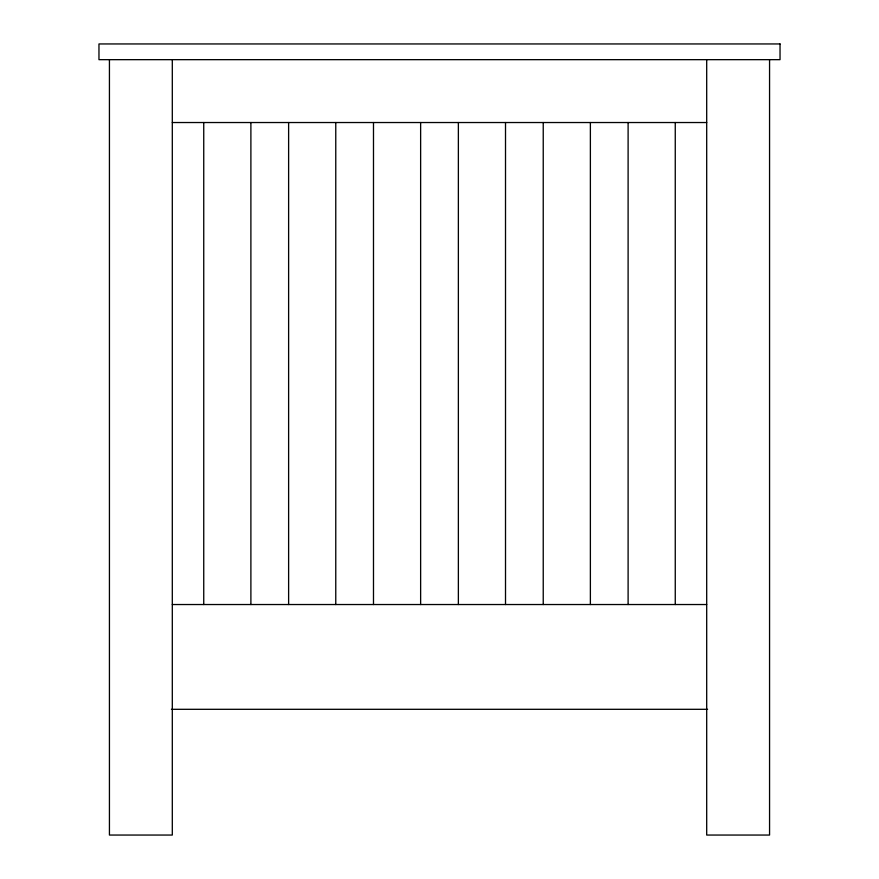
<?xml version="1.0" encoding="UTF-8"?>
<svg xmlns="http://www.w3.org/2000/svg" width="879" height="879" viewBox="0 0 879 879"><rect width="100%" height="100%" fill="white"/><g stroke="black" fill="none" stroke-linecap="round" stroke-linejoin="round"><path stroke-width="1.32" d="M172.306 122.533L706.694 122.533M172.306 604.532L706.694 604.532M171.427 709.309L707.573 709.309M769.564 59.662L769.564 835.05L706.694 835.05L706.694 59.662M675.259 122.533L675.259 604.532M628.111 122.533L628.111 604.532M590.38 122.533L590.38 604.532M543.233 122.533L543.233 604.532M505.513 122.533L505.513 604.532M458.366 122.533L458.366 604.532M420.634 122.533L420.634 604.532M373.487 122.533L373.487 604.532M335.767 122.533L335.767 604.532M288.62 122.533L288.62 604.532M250.889 122.533L250.889 604.532M203.741 122.533L203.741 604.532M172.306 59.662L172.306 835.05L109.435 835.05L109.435 59.662M780.036 43.95L98.964 43.95L98.964 59.662L780.036 59.662L780.036 43.95"/></g></svg>
